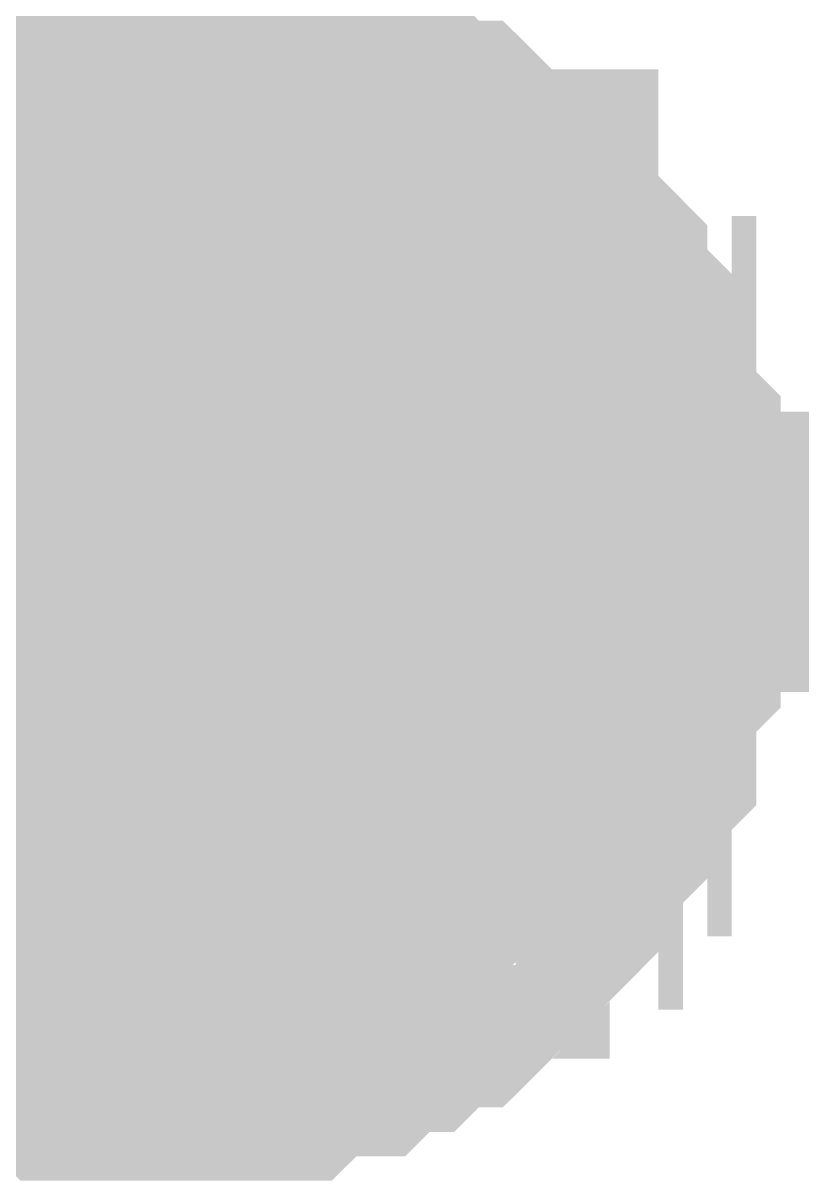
# Model space of a CAD drawing. Header units: inches. Extents: x 0 to 841, y 0 to 594.
# Drawn here: x 537.351 to 538.184, y 546.815 to 548.053 of the extents above; entities that cross this region are included whole.
import ezdxf

# ---------------------------------------------------------------- set-up
doc = ezdxf.new("R2010")
doc.units = ezdxf.units.IN
doc.layers.add('Sheet', color=255, linetype='Continuous')

msp = doc.modelspace()

# ---------------------------------------------------------------- linework, layer by layer
at = {"layer": 'Sheet'}
for points in [[(542.5056, 552.4785, 0.2997, 0.2997, 0), (537.5146, 552.4785, 0.2997, 0.2997, 0), (537.5146, 547.4876, 0.2997, 0.2997, 0)], [(537.201, 547.8796, 0.2997, 0.2997, 0), (537.2272, 547.9057, 0.2997, 0.2997, 0), (537.2533, 547.9057, 0.2997, 0.2997, 0), (537.2533, 547.9318, 0.2997, 0.2997, 0), (537.2794, 547.9318, 0.2997, 0.2997, 0), (537.3056, 547.9579, 0.2997, 0.2997, 0), (537.3317, 547.9579, 0.2997, 0.2997, 0), (537.3578, 547.9579, 0.2997, 0.2997, 0), (537.3839, 547.9579, 0.2997, 0.2997, 0), (537.4101, 547.9841, 0.2997, 0.2997, 0), (537.4362, 547.9841, 0.2997, 0.2997, 0), (537.4623, 547.9841, 0.2997, 0.2997, 0), (537.4885, 547.9841, 0.2997, 0.2997, 0), (537.5146, 547.9841, 0.2997, 0.2997, 0)], [(537.201, 547.8796, 0.2997, 0.2997, 0), (537.2272, 547.9057, 0.2997, 0.2997, 0), (537.2533, 547.9057, 0.2997, 0.2997, 0), (537.2533, 547.9318, 0.2997, 0.2997, 0), (537.2794, 547.9318, 0.2997, 0.2997, 0), (537.3056, 547.9579, 0.2997, 0.2997, 0), (537.3317, 547.9579, 0.2997, 0.2997, 0), (537.3578, 547.9579, 0.2997, 0.2997, 0), (537.3839, 547.9579, 0.2997, 0.2997, 0), (537.4101, 547.9841, 0.2997, 0.2997, 0), (537.4362, 547.9841, 0.2997, 0.2997, 0), (537.4623, 547.9841, 0.2997, 0.2997, 0), (537.4885, 547.9841, 0.2997, 0.2997, 0), (537.5146, 547.9841, 0.2997, 0.2997, 0)], [(537.201, 547.8796, 0.2997, 0.2997, 0), (537.2272, 547.9057, 0.2997, 0.2997, 0), (537.2533, 547.9057, 0.2997, 0.2997, 0), (537.2533, 547.9318, 0.2997, 0.2997, 0), (537.2794, 547.9318, 0.2997, 0.2997, 0), (537.3056, 547.9579, 0.2997, 0.2997, 0), (537.3317, 547.9579, 0.2997, 0.2997, 0), (537.3578, 547.9579, 0.2997, 0.2997, 0), (537.3839, 547.9579, 0.2997, 0.2997, 0), (537.4101, 547.9841, 0.2997, 0.2997, 0), (537.4362, 547.9841, 0.2997, 0.2997, 0), (537.4623, 547.9841, 0.2997, 0.2997, 0), (537.4885, 547.9841, 0.2997, 0.2997, 0), (537.5146, 547.9841, 0.2997, 0.2997, 0)], [(537.201, 547.8796, 0.2997, 0.2997, 0), (537.2272, 547.9057, 0.2997, 0.2997, 0), (537.2533, 547.9057, 0.2997, 0.2997, 0), (537.2533, 547.9318, 0.2997, 0.2997, 0), (537.2794, 547.9318, 0.2997, 0.2997, 0), (537.3056, 547.9579, 0.2997, 0.2997, 0), (537.3317, 547.9579, 0.2997, 0.2997, 0), (537.3578, 547.9579, 0.2997, 0.2997, 0), (537.3839, 547.9579, 0.2997, 0.2997, 0), (537.4101, 547.9841, 0.2997, 0.2997, 0), (537.4362, 547.9841, 0.2997, 0.2997, 0), (537.4623, 547.9841, 0.2997, 0.2997, 0), (537.4885, 547.9841, 0.2997, 0.2997, 0), (537.5146, 547.9841, 0.2997, 0.2997, 0)], [(537.5146, 547.9841, 0.2997, 0.2997, 0), (537.5146, 547.9841, 0.2997, 0.2997, 0)], [(537.5146, 547.9841, 0.2997, 0.2997, 0), (537.5407, 547.9841, 0.2997, 0.2997, 0), (537.5669, 547.9841, 0.2997, 0.2997, 0), (537.593, 547.9841, 0.2997, 0.2997, 0), (537.6191, 547.9841, 0.2997, 0.2997, 0), (537.6453, 547.9579, 0.2997, 0.2997, 0), (537.6714, 547.9579, 0.2997, 0.2997, 0), (537.6975, 547.9579, 0.2997, 0.2997, 0), (537.7237, 547.9579, 0.2997, 0.2997, 0), (537.7237, 547.9318, 0.2997, 0.2997, 0), (537.7498, 547.9318, 0.2997, 0.2997, 0), (537.7759, 547.9057, 0.2997, 0.2997, 0), (537.802, 547.9057, 0.2997, 0.2997, 0), (537.8282, 547.8796, 0.2997, 0.2997, 0), (537.8282, 547.8796, 0.2997, 0.2997, 0), (537.8543, 547.8534, 0.2997, 0.2997, 0), (537.8804, 547.8534, 0.2997, 0.2997, 0), (537.8804, 547.8273, 0.2997, 0.2997, 0), (537.9066, 547.8012, 0.2997, 0.2997, 0), (537.9066, 547.8012, 0.2997, 0.2997, 0), (537.9327, 547.775, 0.2997, 0.2997, 0), (537.9327, 547.7489, 0.2997, 0.2997, 0), (537.9588, 547.7228, 0.2997, 0.2997, 0), (537.9588, 547.6966, 0.2997, 0.2997, 0), (537.985, 547.6966, 0.2997, 0.2997, 0), (537.985, 547.6705, 0.2997, 0.2997, 0), (537.985, 547.6444, 0.2997, 0.2997, 0), (537.985, 547.6182, 0.2997, 0.2997, 0), (538.0111, 547.5921, 0.2997, 0.2997, 0), (538.0111, 547.566, 0.2997, 0.2997, 0), (538.0111, 547.5399, 0.2997, 0.2997, 0), (538.0111, 547.5137, 0.2997, 0.2997, 0), (538.0111, 547.4876, 0.2997, 0.2997, 0)], [(537.5146, 547.9841, 0.2997, 0.2997, 0), (537.5146, 547.9841, 0.2997, 0.2997, 0)], [(537.5146, 547.9841, 0.2997, 0.2997, 0), (537.5407, 547.9841, 0.2997, 0.2997, 0), (537.5669, 547.9841, 0.2997, 0.2997, 0), (537.593, 547.9841, 0.2997, 0.2997, 0), (537.6191, 547.9841, 0.2997, 0.2997, 0), (537.6453, 547.9579, 0.2997, 0.2997, 0), (537.6714, 547.9579, 0.2997, 0.2997, 0), (537.6975, 547.9579, 0.2997, 0.2997, 0), (537.7237, 547.9579, 0.2997, 0.2997, 0), (537.7237, 547.9318, 0.2997, 0.2997, 0), (537.7498, 547.9318, 0.2997, 0.2997, 0), (537.7759, 547.9057, 0.2997, 0.2997, 0), (537.802, 547.9057, 0.2997, 0.2997, 0), (537.8282, 547.8796, 0.2997, 0.2997, 0), (537.8282, 547.8796, 0.2997, 0.2997, 0), (537.8543, 547.8534, 0.2997, 0.2997, 0), (537.8804, 547.8534, 0.2997, 0.2997, 0), (537.8804, 547.8273, 0.2997, 0.2997, 0), (537.9066, 547.8012, 0.2997, 0.2997, 0), (537.9066, 547.8012, 0.2997, 0.2997, 0), (537.9327, 547.775, 0.2997, 0.2997, 0), (537.9327, 547.7489, 0.2997, 0.2997, 0), (537.9588, 547.7228, 0.2997, 0.2997, 0), (537.9588, 547.6966, 0.2997, 0.2997, 0), (537.985, 547.6966, 0.2997, 0.2997, 0), (537.985, 547.6705, 0.2997, 0.2997, 0), (537.985, 547.6444, 0.2997, 0.2997, 0), (537.985, 547.6182, 0.2997, 0.2997, 0), (538.0111, 547.5921, 0.2997, 0.2997, 0), (538.0111, 547.566, 0.2997, 0.2997, 0), (538.0111, 547.5399, 0.2997, 0.2997, 0), (538.0111, 547.5137, 0.2997, 0.2997, 0), (538.0111, 547.4876, 0.2997, 0.2997, 0)], [(537.5146, 547.9841, 0.2997, 0.2997, 0), (537.5146, 547.9841, 0.2997, 0.2997, 0)], [(537.5146, 547.9841, 0.2997, 0.2997, 0), (537.5407, 547.9841, 0.2997, 0.2997, 0), (537.5669, 547.9841, 0.2997, 0.2997, 0), (537.593, 547.9841, 0.2997, 0.2997, 0), (537.6191, 547.9841, 0.2997, 0.2997, 0), (537.6453, 547.9579, 0.2997, 0.2997, 0), (537.6714, 547.9579, 0.2997, 0.2997, 0), (537.6975, 547.9579, 0.2997, 0.2997, 0), (537.7237, 547.9579, 0.2997, 0.2997, 0), (537.7237, 547.9318, 0.2997, 0.2997, 0), (537.7498, 547.9318, 0.2997, 0.2997, 0), (537.7759, 547.9057, 0.2997, 0.2997, 0), (537.802, 547.9057, 0.2997, 0.2997, 0), (537.8282, 547.8796, 0.2997, 0.2997, 0), (537.8282, 547.8796, 0.2997, 0.2997, 0), (537.8543, 547.8534, 0.2997, 0.2997, 0), (537.8804, 547.8534, 0.2997, 0.2997, 0), (537.8804, 547.8273, 0.2997, 0.2997, 0), (537.9066, 547.8012, 0.2997, 0.2997, 0), (537.9066, 547.8012, 0.2997, 0.2997, 0), (537.9327, 547.775, 0.2997, 0.2997, 0), (537.9327, 547.7489, 0.2997, 0.2997, 0), (537.9588, 547.7228, 0.2997, 0.2997, 0), (537.9588, 547.6966, 0.2997, 0.2997, 0), (537.985, 547.6966, 0.2997, 0.2997, 0), (537.985, 547.6705, 0.2997, 0.2997, 0), (537.985, 547.6444, 0.2997, 0.2997, 0), (537.985, 547.6182, 0.2997, 0.2997, 0), (538.0111, 547.5921, 0.2997, 0.2997, 0), (538.0111, 547.566, 0.2997, 0.2997, 0), (538.0111, 547.5399, 0.2997, 0.2997, 0), (538.0111, 547.5137, 0.2997, 0.2997, 0), (538.0111, 547.4876, 0.2997, 0.2997, 0)], [(537.5146, 547.9841, 0.2997, 0.2997, 0), (537.5146, 547.9841, 0.2997, 0.2997, 0)], [(537.5146, 547.9841, 0.2997, 0.2997, 0), (537.5407, 547.9841, 0.2997, 0.2997, 0), (537.5669, 547.9841, 0.2997, 0.2997, 0), (537.593, 547.9841, 0.2997, 0.2997, 0), (537.6191, 547.9841, 0.2997, 0.2997, 0), (537.6453, 547.9579, 0.2997, 0.2997, 0), (537.6714, 547.9579, 0.2997, 0.2997, 0), (537.6975, 547.9579, 0.2997, 0.2997, 0), (537.7237, 547.9579, 0.2997, 0.2997, 0), (537.7237, 547.9318, 0.2997, 0.2997, 0), (537.7498, 547.9318, 0.2997, 0.2997, 0), (537.7759, 547.9057, 0.2997, 0.2997, 0), (537.802, 547.9057, 0.2997, 0.2997, 0), (537.8282, 547.8796, 0.2997, 0.2997, 0), (537.8282, 547.8796, 0.2997, 0.2997, 0), (537.8543, 547.8534, 0.2997, 0.2997, 0), (537.8804, 547.8534, 0.2997, 0.2997, 0), (537.8804, 547.8273, 0.2997, 0.2997, 0), (537.9066, 547.8012, 0.2997, 0.2997, 0), (537.9066, 547.8012, 0.2997, 0.2997, 0), (537.9327, 547.775, 0.2997, 0.2997, 0), (537.9327, 547.7489, 0.2997, 0.2997, 0), (537.9588, 547.7228, 0.2997, 0.2997, 0), (537.9588, 547.6966, 0.2997, 0.2997, 0), (537.985, 547.6966, 0.2997, 0.2997, 0), (537.985, 547.6705, 0.2997, 0.2997, 0), (537.985, 547.6444, 0.2997, 0.2997, 0), (537.985, 547.6182, 0.2997, 0.2997, 0), (538.0111, 547.5921, 0.2997, 0.2997, 0), (538.0111, 547.566, 0.2997, 0.2997, 0), (538.0111, 547.5399, 0.2997, 0.2997, 0), (538.0111, 547.5137, 0.2997, 0.2997, 0), (538.0111, 547.4876, 0.2997, 0.2997, 0)], [(537.2794, 547.9318, 0.0991, 0.0991, 0), (537.3056, 547.9579, 0.0991, 0.0991, 0), (537.3317, 547.9579, 0.0991, 0.0991, 0), (537.3578, 547.9579, 0.0991, 0.0991, 0), (537.3839, 547.9579, 0.0991, 0.0991, 0), (537.4101, 547.9841, 0.0991, 0.0991, 0), (537.4362, 547.9841, 0.0991, 0.0991, 0), (537.4623, 547.9841, 0.0991, 0.0991, 0), (537.4885, 547.9841, 0.0991, 0.0991, 0), (537.5146, 547.9841, 0.0991, 0.0991, 0)], [(537.2794, 547.9318, 0.0991, 0.0991, 0), (537.3056, 547.9579, 0.0991, 0.0991, 0), (537.3317, 547.9579, 0.0991, 0.0991, 0), (537.3578, 547.9579, 0.0991, 0.0991, 0), (537.3839, 547.9579, 0.0991, 0.0991, 0), (537.4101, 547.9841, 0.0991, 0.0991, 0), (537.4362, 547.9841, 0.0991, 0.0991, 0), (537.4623, 547.9841, 0.0991, 0.0991, 0), (537.4885, 547.9841, 0.0991, 0.0991, 0), (537.5146, 547.9841, 0.0991, 0.0991, 0)], [(537.2794, 547.9318, 0.0991, 0.0991, 0), (537.3056, 547.9579, 0.0991, 0.0991, 0), (537.3317, 547.9579, 0.0991, 0.0991, 0), (537.3578, 547.9579, 0.0991, 0.0991, 0), (537.3839, 547.9579, 0.0991, 0.0991, 0), (537.4101, 547.9841, 0.0991, 0.0991, 0), (537.4362, 547.9841, 0.0991, 0.0991, 0), (537.4623, 547.9841, 0.0991, 0.0991, 0), (537.4885, 547.9841, 0.0991, 0.0991, 0), (537.5146, 547.9841, 0.0991, 0.0991, 0)], [(537.2794, 547.9318, 0.0991, 0.0991, 0), (537.3056, 547.9579, 0.0991, 0.0991, 0), (537.3317, 547.9579, 0.0991, 0.0991, 0), (537.3578, 547.9579, 0.0991, 0.0991, 0), (537.3839, 547.9579, 0.0991, 0.0991, 0), (537.4101, 547.9841, 0.0991, 0.0991, 0), (537.4362, 547.9841, 0.0991, 0.0991, 0), (537.4623, 547.9841, 0.0991, 0.0991, 0), (537.4885, 547.9841, 0.0991, 0.0991, 0), (537.5146, 547.9841, 0.0991, 0.0991, 0)], [(537.5146, 547.9841, 0.0991, 0.0991, 0), (537.5146, 547.9841, 0.0991, 0.0991, 0)], [(537.5146, 547.9841, 0.0991, 0.0991, 0), (537.5407, 547.9841, 0.0991, 0.0991, 0), (537.5669, 547.9841, 0.0991, 0.0991, 0), (537.593, 547.9841, 0.0991, 0.0991, 0), (537.6191, 547.9841, 0.0991, 0.0991, 0), (537.6453, 547.9579, 0.0991, 0.0991, 0), (537.6714, 547.9579, 0.0991, 0.0991, 0), (537.6975, 547.9579, 0.0991, 0.0991, 0), (537.7237, 547.9579, 0.0991, 0.0991, 0), (537.7237, 547.9318, 0.0991, 0.0991, 0), (537.7498, 547.9318, 0.0991, 0.0991, 0), (537.7759, 547.9057, 0.0991, 0.0991, 0), (537.802, 547.9057, 0.0991, 0.0991, 0), (537.8282, 547.8796, 0.0991, 0.0991, 0), (537.8282, 547.8796, 0.0991, 0.0991, 0), (537.8543, 547.8534, 0.0991, 0.0991, 0), (537.8804, 547.8534, 0.0991, 0.0991, 0), (537.8804, 547.8273, 0.0991, 0.0991, 0), (537.9066, 547.8012, 0.0991, 0.0991, 0), (537.9066, 547.8012, 0.0991, 0.0991, 0), (537.9327, 547.775, 0.0991, 0.0991, 0), (537.9327, 547.7489, 0.0991, 0.0991, 0), (537.9588, 547.7228, 0.0991, 0.0991, 0), (537.9588, 547.6966, 0.0991, 0.0991, 0), (537.985, 547.6966, 0.0991, 0.0991, 0), (537.985, 547.6705, 0.0991, 0.0991, 0), (537.985, 547.6444, 0.0991, 0.0991, 0), (537.985, 547.6182, 0.0991, 0.0991, 0), (538.0111, 547.5921, 0.0991, 0.0991, 0), (538.0111, 547.566, 0.0991, 0.0991, 0), (538.0111, 547.5399, 0.0991, 0.0991, 0), (538.0111, 547.5137, 0.0991, 0.0991, 0), (538.0111, 547.4876, 0.0991, 0.0991, 0)], [(537.5146, 547.9841, 0.0991, 0.0991, 0), (537.5146, 547.9841, 0.0991, 0.0991, 0)], [(537.5146, 547.9841, 0.0991, 0.0991, 0), (537.5407, 547.9841, 0.0991, 0.0991, 0), (537.5669, 547.9841, 0.0991, 0.0991, 0), (537.593, 547.9841, 0.0991, 0.0991, 0), (537.6191, 547.9841, 0.0991, 0.0991, 0), (537.6453, 547.9579, 0.0991, 0.0991, 0), (537.6714, 547.9579, 0.0991, 0.0991, 0), (537.6975, 547.9579, 0.0991, 0.0991, 0), (537.7237, 547.9579, 0.0991, 0.0991, 0), (537.7237, 547.9318, 0.0991, 0.0991, 0), (537.7498, 547.9318, 0.0991, 0.0991, 0), (537.7759, 547.9057, 0.0991, 0.0991, 0), (537.802, 547.9057, 0.0991, 0.0991, 0), (537.8282, 547.8796, 0.0991, 0.0991, 0), (537.8282, 547.8796, 0.0991, 0.0991, 0), (537.8543, 547.8534, 0.0991, 0.0991, 0), (537.8804, 547.8534, 0.0991, 0.0991, 0), (537.8804, 547.8273, 0.0991, 0.0991, 0), (537.9066, 547.8012, 0.0991, 0.0991, 0), (537.9066, 547.8012, 0.0991, 0.0991, 0), (537.9327, 547.775, 0.0991, 0.0991, 0), (537.9327, 547.7489, 0.0991, 0.0991, 0), (537.9588, 547.7228, 0.0991, 0.0991, 0), (537.9588, 547.6966, 0.0991, 0.0991, 0), (537.985, 547.6966, 0.0991, 0.0991, 0), (537.985, 547.6705, 0.0991, 0.0991, 0), (537.985, 547.6444, 0.0991, 0.0991, 0), (537.985, 547.6182, 0.0991, 0.0991, 0), (538.0111, 547.5921, 0.0991, 0.0991, 0), (538.0111, 547.566, 0.0991, 0.0991, 0), (538.0111, 547.5399, 0.0991, 0.0991, 0), (538.0111, 547.5137, 0.0991, 0.0991, 0), (538.0111, 547.4876, 0.0991, 0.0991, 0)], [(537.5146, 547.9841, 0.0991, 0.0991, 0), (537.5146, 547.9841, 0.0991, 0.0991, 0)], [(537.5146, 547.9841, 0.0991, 0.0991, 0), (537.5407, 547.9841, 0.0991, 0.0991, 0), (537.5669, 547.9841, 0.0991, 0.0991, 0), (537.593, 547.9841, 0.0991, 0.0991, 0), (537.6191, 547.9841, 0.0991, 0.0991, 0), (537.6453, 547.9579, 0.0991, 0.0991, 0), (537.6714, 547.9579, 0.0991, 0.0991, 0), (537.6975, 547.9579, 0.0991, 0.0991, 0), (537.7237, 547.9579, 0.0991, 0.0991, 0), (537.7237, 547.9318, 0.0991, 0.0991, 0), (537.7498, 547.9318, 0.0991, 0.0991, 0), (537.7759, 547.9057, 0.0991, 0.0991, 0), (537.802, 547.9057, 0.0991, 0.0991, 0), (537.8282, 547.8796, 0.0991, 0.0991, 0), (537.8282, 547.8796, 0.0991, 0.0991, 0), (537.8543, 547.8534, 0.0991, 0.0991, 0), (537.8804, 547.8534, 0.0991, 0.0991, 0), (537.8804, 547.8273, 0.0991, 0.0991, 0), (537.9066, 547.8012, 0.0991, 0.0991, 0), (537.9066, 547.8012, 0.0991, 0.0991, 0), (537.9327, 547.775, 0.0991, 0.0991, 0), (537.9327, 547.7489, 0.0991, 0.0991, 0), (537.9588, 547.7228, 0.0991, 0.0991, 0), (537.9588, 547.6966, 0.0991, 0.0991, 0), (537.985, 547.6966, 0.0991, 0.0991, 0), (537.985, 547.6705, 0.0991, 0.0991, 0), (537.985, 547.6444, 0.0991, 0.0991, 0), (537.985, 547.6182, 0.0991, 0.0991, 0), (538.0111, 547.5921, 0.0991, 0.0991, 0), (538.0111, 547.566, 0.0991, 0.0991, 0), (538.0111, 547.5399, 0.0991, 0.0991, 0), (538.0111, 547.5137, 0.0991, 0.0991, 0), (538.0111, 547.4876, 0.0991, 0.0991, 0)], [(537.5146, 547.9841, 0.0991, 0.0991, 0), (537.5146, 547.9841, 0.0991, 0.0991, 0)], [(537.5146, 547.9841, 0.0991, 0.0991, 0), (537.5407, 547.9841, 0.0991, 0.0991, 0), (537.5669, 547.9841, 0.0991, 0.0991, 0), (537.593, 547.9841, 0.0991, 0.0991, 0), (537.6191, 547.9841, 0.0991, 0.0991, 0), (537.6453, 547.9579, 0.0991, 0.0991, 0), (537.6714, 547.9579, 0.0991, 0.0991, 0), (537.6975, 547.9579, 0.0991, 0.0991, 0), (537.7237, 547.9579, 0.0991, 0.0991, 0), (537.7237, 547.9318, 0.0991, 0.0991, 0), (537.7498, 547.9318, 0.0991, 0.0991, 0), (537.7759, 547.9057, 0.0991, 0.0991, 0), (537.802, 547.9057, 0.0991, 0.0991, 0), (537.8282, 547.8796, 0.0991, 0.0991, 0), (537.8282, 547.8796, 0.0991, 0.0991, 0), (537.8543, 547.8534, 0.0991, 0.0991, 0), (537.8804, 547.8534, 0.0991, 0.0991, 0), (537.8804, 547.8273, 0.0991, 0.0991, 0), (537.9066, 547.8012, 0.0991, 0.0991, 0), (537.9066, 547.8012, 0.0991, 0.0991, 0), (537.9327, 547.775, 0.0991, 0.0991, 0), (537.9327, 547.7489, 0.0991, 0.0991, 0), (537.9588, 547.7228, 0.0991, 0.0991, 0), (537.9588, 547.6966, 0.0991, 0.0991, 0), (537.985, 547.6966, 0.0991, 0.0991, 0), (537.985, 547.6705, 0.0991, 0.0991, 0), (537.985, 547.6444, 0.0991, 0.0991, 0), (537.985, 547.6182, 0.0991, 0.0991, 0), (538.0111, 547.5921, 0.0991, 0.0991, 0), (538.0111, 547.566, 0.0991, 0.0991, 0), (538.0111, 547.5399, 0.0991, 0.0991, 0), (538.0111, 547.5137, 0.0991, 0.0991, 0), (538.0111, 547.4876, 0.0991, 0.0991, 0)], [(492.517, 547.4876, 0.2997, 0.2997, 0), (492.517, 547.4876, 0.2997, 0.2997, 0), (492.517, 547.4876, 0.2997, 0.2997, 0), (537.5146, 547.4876, 0.2997, 0.2997, 0), (542.5056, 547.4876, 0.2997, 0.2997, 0)], [(538.0111, 547.4876, 0.2997, 0.2997, 0), (538.0111, 547.4615, 0.2997, 0.2997, 0), (538.0111, 547.4353, 0.2997, 0.2997, 0), (538.0111, 547.4092, 0.2997, 0.2997, 0), (538.0111, 547.3831, 0.2997, 0.2997, 0), (537.985, 547.3569, 0.2997, 0.2997, 0), (537.985, 547.3308, 0.2997, 0.2997, 0), (537.985, 547.3047, 0.2997, 0.2997, 0), (537.985, 547.2786, 0.2997, 0.2997, 0), (537.9588, 547.2524, 0.2997, 0.2997, 0), (537.9588, 547.2263, 0.2997, 0.2997, 0), (537.9327, 547.2263, 0.2997, 0.2997, 0), (537.9327, 547.2002, 0.2997, 0.2997, 0), (537.9066, 547.174, 0.2997, 0.2997, 0), (537.9066, 547.1479, 0.2997, 0.2997, 0), (537.8804, 547.1479, 0.2997, 0.2997, 0), (537.8804, 547.1218, 0.2997, 0.2997, 0), (537.8543, 547.0956, 0.2997, 0.2997, 0), (537.8282, 547.0956, 0.2997, 0.2997, 0), (537.8282, 547.0695, 0.2997, 0.2997, 0), (537.802, 547.0434, 0.2997, 0.2997, 0), (537.7759, 547.0434, 0.2997, 0.2997, 0), (537.7498, 547.0172, 0.2997, 0.2997, 0), (537.7237, 547.0172, 0.2997, 0.2997, 0), (537.7237, 547.0172, 0.2997, 0.2997, 0), (537.6975, 546.9911, 0.2997, 0.2997, 0), (537.6714, 546.9911, 0.2997, 0.2997, 0), (537.6453, 546.9911, 0.2997, 0.2997, 0), (537.6191, 546.965, 0.2997, 0.2997, 0), (537.593, 546.965, 0.2997, 0.2997, 0), (537.5669, 546.965, 0.2997, 0.2997, 0), (537.5407, 546.965, 0.2997, 0.2997, 0), (537.5146, 546.965, 0.2997, 0.2997, 0)], [(538.0111, 547.4876, 0.2997, 0.2997, 0), (538.0111, 547.4615, 0.2997, 0.2997, 0), (538.0111, 547.4353, 0.2997, 0.2997, 0), (538.0111, 547.4092, 0.2997, 0.2997, 0), (538.0111, 547.3831, 0.2997, 0.2997, 0), (537.985, 547.3569, 0.2997, 0.2997, 0), (537.985, 547.3308, 0.2997, 0.2997, 0), (537.985, 547.3047, 0.2997, 0.2997, 0), (537.985, 547.2786, 0.2997, 0.2997, 0), (537.9588, 547.2524, 0.2997, 0.2997, 0), (537.9588, 547.2263, 0.2997, 0.2997, 0), (537.9327, 547.2263, 0.2997, 0.2997, 0), (537.9327, 547.2002, 0.2997, 0.2997, 0), (537.9066, 547.174, 0.2997, 0.2997, 0), (537.9066, 547.1479, 0.2997, 0.2997, 0), (537.8804, 547.1479, 0.2997, 0.2997, 0), (537.8804, 547.1218, 0.2997, 0.2997, 0), (537.8543, 547.0956, 0.2997, 0.2997, 0), (537.8282, 547.0956, 0.2997, 0.2997, 0), (537.8282, 547.0695, 0.2997, 0.2997, 0), (537.802, 547.0434, 0.2997, 0.2997, 0), (537.7759, 547.0434, 0.2997, 0.2997, 0), (537.7498, 547.0172, 0.2997, 0.2997, 0), (537.7237, 547.0172, 0.2997, 0.2997, 0), (537.7237, 547.0172, 0.2997, 0.2997, 0), (537.6975, 546.9911, 0.2997, 0.2997, 0), (537.6714, 546.9911, 0.2997, 0.2997, 0), (537.6453, 546.9911, 0.2997, 0.2997, 0), (537.6191, 546.965, 0.2997, 0.2997, 0), (537.593, 546.965, 0.2997, 0.2997, 0), (537.5669, 546.965, 0.2997, 0.2997, 0), (537.5407, 546.965, 0.2997, 0.2997, 0), (537.5146, 546.965, 0.2997, 0.2997, 0)], [(538.0111, 547.4876, 0.2997, 0.2997, 0), (538.0111, 547.4615, 0.2997, 0.2997, 0), (538.0111, 547.4353, 0.2997, 0.2997, 0), (538.0111, 547.4092, 0.2997, 0.2997, 0), (538.0111, 547.3831, 0.2997, 0.2997, 0), (537.985, 547.3569, 0.2997, 0.2997, 0), (537.985, 547.3308, 0.2997, 0.2997, 0), (537.985, 547.3047, 0.2997, 0.2997, 0), (537.985, 547.2786, 0.2997, 0.2997, 0), (537.9588, 547.2524, 0.2997, 0.2997, 0), (537.9588, 547.2263, 0.2997, 0.2997, 0), (537.9327, 547.2263, 0.2997, 0.2997, 0), (537.9327, 547.2002, 0.2997, 0.2997, 0), (537.9066, 547.174, 0.2997, 0.2997, 0), (537.9066, 547.1479, 0.2997, 0.2997, 0), (537.8804, 547.1479, 0.2997, 0.2997, 0), (537.8804, 547.1218, 0.2997, 0.2997, 0), (537.8543, 547.0956, 0.2997, 0.2997, 0), (537.8282, 547.0956, 0.2997, 0.2997, 0), (537.8282, 547.0695, 0.2997, 0.2997, 0), (537.802, 547.0434, 0.2997, 0.2997, 0), (537.7759, 547.0434, 0.2997, 0.2997, 0), (537.7498, 547.0172, 0.2997, 0.2997, 0), (537.7237, 547.0172, 0.2997, 0.2997, 0), (537.7237, 547.0172, 0.2997, 0.2997, 0), (537.6975, 546.9911, 0.2997, 0.2997, 0), (537.6714, 546.9911, 0.2997, 0.2997, 0), (537.6453, 546.9911, 0.2997, 0.2997, 0), (537.6191, 546.965, 0.2997, 0.2997, 0), (537.593, 546.965, 0.2997, 0.2997, 0), (537.5669, 546.965, 0.2997, 0.2997, 0), (537.5407, 546.965, 0.2997, 0.2997, 0), (537.5146, 546.965, 0.2997, 0.2997, 0)], [(538.0111, 547.4876, 0.2997, 0.2997, 0), (538.0111, 547.4615, 0.2997, 0.2997, 0), (538.0111, 547.4353, 0.2997, 0.2997, 0), (538.0111, 547.4092, 0.2997, 0.2997, 0), (538.0111, 547.3831, 0.2997, 0.2997, 0), (537.985, 547.3569, 0.2997, 0.2997, 0), (537.985, 547.3308, 0.2997, 0.2997, 0), (537.985, 547.3047, 0.2997, 0.2997, 0), (537.985, 547.2786, 0.2997, 0.2997, 0), (537.9588, 547.2524, 0.2997, 0.2997, 0), (537.9588, 547.2263, 0.2997, 0.2997, 0), (537.9327, 547.2263, 0.2997, 0.2997, 0), (537.9327, 547.2002, 0.2997, 0.2997, 0), (537.9066, 547.174, 0.2997, 0.2997, 0), (537.9066, 547.1479, 0.2997, 0.2997, 0), (537.8804, 547.1479, 0.2997, 0.2997, 0), (537.8804, 547.1218, 0.2997, 0.2997, 0), (537.8543, 547.0956, 0.2997, 0.2997, 0), (537.8282, 547.0956, 0.2997, 0.2997, 0), (537.8282, 547.0695, 0.2997, 0.2997, 0), (537.802, 547.0434, 0.2997, 0.2997, 0), (537.7759, 547.0434, 0.2997, 0.2997, 0), (537.7498, 547.0172, 0.2997, 0.2997, 0), (537.7237, 547.0172, 0.2997, 0.2997, 0), (537.7237, 547.0172, 0.2997, 0.2997, 0), (537.6975, 546.9911, 0.2997, 0.2997, 0), (537.6714, 546.9911, 0.2997, 0.2997, 0), (537.6453, 546.9911, 0.2997, 0.2997, 0), (537.6191, 546.965, 0.2997, 0.2997, 0), (537.593, 546.965, 0.2997, 0.2997, 0), (537.5669, 546.965, 0.2997, 0.2997, 0), (537.5407, 546.965, 0.2997, 0.2997, 0), (537.5146, 546.965, 0.2997, 0.2997, 0)], [(538.0111, 547.4876, 0.2997, 0.2997, 0), (538.0111, 547.4876, 0.2997, 0.2997, 0), (538.0111, 547.4876, 0.2997, 0.2997, 0), (538.0111, 547.4876, 0.2997, 0.2997, 0), (538.0111, 547.4876, 0.2997, 0.2997, 0), (538.0111, 547.4876, 0.2997, 0.2997, 0), (538.0111, 547.4876, 0.2997, 0.2997, 0), (538.0111, 547.4876, 0.2997, 0.2997, 0), (538.0111, 547.4876, 0.2997, 0.2997, 0), (538.0111, 547.4876, 0.2997, 0.2997, 0), (538.0111, 547.4876, 0.2997, 0.2997, 0), (538.0111, 547.4876, 0.2997, 0.2997, 0), (538.0111, 547.4876, 0.2997, 0.2997, 0), (538.0111, 547.4876, 0.2997, 0.2997, 0), (538.0111, 547.4876, 0.2997, 0.2997, 0), (538.0111, 547.4876, 0.2997, 0.2997, 0), (538.0111, 547.4876, 0.2997, 0.2997, 0), (538.0111, 547.4876, 0.2997, 0.2997, 0), (538.0111, 547.4876, 0.2997, 0.2997, 0), (538.0111, 547.4876, 0.2997, 0.2997, 0), (538.0111, 547.4876, 0.2997, 0.2997, 0), (538.0111, 547.4876, 0.2997, 0.2997, 0), (538.0111, 547.4876, 0.2997, 0.2997, 0), (538.0111, 547.4876, 0.2997, 0.2997, 0), (538.0111, 547.4876, 0.2997, 0.2997, 0), (538.0111, 547.4876, 0.2997, 0.2997, 0), (538.0111, 547.4876, 0.2997, 0.2997, 0), (538.0111, 547.4876, 0.2997, 0.2997, 0), (538.0111, 547.4876, 0.2997, 0.2997, 0), (538.0111, 547.4876, 0.2997, 0.2997, 0), (538.0111, 547.4876, 0.2997, 0.2997, 0), (538.0111, 547.4876, 0.2997, 0.2997, 0), (538.0111, 547.4876, 0.2997, 0.2997, 0)], [(538.0111, 547.4876, 0.2997, 0.2997, 0), (538.0111, 547.4876, 0.2997, 0.2997, 0)], [(538.0111, 547.4876, 0.2997, 0.2997, 0), (538.0111, 547.4876, 0.2997, 0.2997, 0), (538.0111, 547.4876, 0.2997, 0.2997, 0), (538.0111, 547.4876, 0.2997, 0.2997, 0), (538.0111, 547.4876, 0.2997, 0.2997, 0), (538.0111, 547.4876, 0.2997, 0.2997, 0), (538.0111, 547.4876, 0.2997, 0.2997, 0), (538.0111, 547.4876, 0.2997, 0.2997, 0), (538.0111, 547.4876, 0.2997, 0.2997, 0), (538.0111, 547.4876, 0.2997, 0.2997, 0), (538.0111, 547.4876, 0.2997, 0.2997, 0), (538.0111, 547.4876, 0.2997, 0.2997, 0), (538.0111, 547.4876, 0.2997, 0.2997, 0), (538.0111, 547.4876, 0.2997, 0.2997, 0), (538.0111, 547.4876, 0.2997, 0.2997, 0), (538.0111, 547.4876, 0.2997, 0.2997, 0), (538.0111, 547.4876, 0.2997, 0.2997, 0), (538.0111, 547.4876, 0.2997, 0.2997, 0), (538.0111, 547.4876, 0.2997, 0.2997, 0), (538.0111, 547.4876, 0.2997, 0.2997, 0), (538.0111, 547.4876, 0.2997, 0.2997, 0), (538.0111, 547.4876, 0.2997, 0.2997, 0), (538.0111, 547.4876, 0.2997, 0.2997, 0), (538.0111, 547.4876, 0.2997, 0.2997, 0), (538.0111, 547.4876, 0.2997, 0.2997, 0), (538.0111, 547.4876, 0.2997, 0.2997, 0), (538.0111, 547.4876, 0.2997, 0.2997, 0), (538.0111, 547.4876, 0.2997, 0.2997, 0), (538.0111, 547.4876, 0.2997, 0.2997, 0), (538.0111, 547.4876, 0.2997, 0.2997, 0), (538.0111, 547.4876, 0.2997, 0.2997, 0), (538.0111, 547.4876, 0.2997, 0.2997, 0), (538.0111, 547.4876, 0.2997, 0.2997, 0)], [(538.0111, 547.4876, 0.2997, 0.2997, 0), (538.0111, 547.4876, 0.2997, 0.2997, 0)], [(538.0111, 547.4876, 0.2997, 0.2997, 0), (538.0111, 547.4876, 0.2997, 0.2997, 0), (538.0111, 547.4876, 0.2997, 0.2997, 0), (538.0111, 547.4876, 0.2997, 0.2997, 0), (538.0111, 547.4876, 0.2997, 0.2997, 0), (538.0111, 547.4876, 0.2997, 0.2997, 0), (538.0111, 547.4876, 0.2997, 0.2997, 0), (538.0111, 547.4876, 0.2997, 0.2997, 0), (538.0111, 547.4876, 0.2997, 0.2997, 0), (538.0111, 547.4876, 0.2997, 0.2997, 0), (538.0111, 547.4876, 0.2997, 0.2997, 0), (538.0111, 547.4876, 0.2997, 0.2997, 0), (538.0111, 547.4876, 0.2997, 0.2997, 0), (538.0111, 547.4876, 0.2997, 0.2997, 0), (538.0111, 547.4876, 0.2997, 0.2997, 0), (538.0111, 547.4876, 0.2997, 0.2997, 0), (538.0111, 547.4876, 0.2997, 0.2997, 0), (538.0111, 547.4876, 0.2997, 0.2997, 0), (538.0111, 547.4876, 0.2997, 0.2997, 0), (538.0111, 547.4876, 0.2997, 0.2997, 0), (538.0111, 547.4876, 0.2997, 0.2997, 0), (538.0111, 547.4876, 0.2997, 0.2997, 0), (538.0111, 547.4876, 0.2997, 0.2997, 0), (538.0111, 547.4876, 0.2997, 0.2997, 0), (538.0111, 547.4876, 0.2997, 0.2997, 0), (538.0111, 547.4876, 0.2997, 0.2997, 0), (538.0111, 547.4876, 0.2997, 0.2997, 0), (538.0111, 547.4876, 0.2997, 0.2997, 0), (538.0111, 547.4876, 0.2997, 0.2997, 0), (538.0111, 547.4876, 0.2997, 0.2997, 0), (538.0111, 547.4876, 0.2997, 0.2997, 0), (538.0111, 547.4876, 0.2997, 0.2997, 0), (538.0111, 547.4876, 0.2997, 0.2997, 0)], [(538.0111, 547.4876, 0.2997, 0.2997, 0), (538.0111, 547.4876, 0.2997, 0.2997, 0)], [(538.0111, 547.4876, 0.2997, 0.2997, 0), (538.0111, 547.4876, 0.2997, 0.2997, 0), (538.0111, 547.4876, 0.2997, 0.2997, 0), (538.0111, 547.4876, 0.2997, 0.2997, 0), (538.0111, 547.4876, 0.2997, 0.2997, 0), (538.0111, 547.4876, 0.2997, 0.2997, 0), (538.0111, 547.4876, 0.2997, 0.2997, 0), (538.0111, 547.4876, 0.2997, 0.2997, 0), (538.0111, 547.4876, 0.2997, 0.2997, 0), (538.0111, 547.4876, 0.2997, 0.2997, 0), (538.0111, 547.4876, 0.2997, 0.2997, 0), (538.0111, 547.4876, 0.2997, 0.2997, 0), (538.0111, 547.4876, 0.2997, 0.2997, 0), (538.0111, 547.4876, 0.2997, 0.2997, 0), (538.0111, 547.4876, 0.2997, 0.2997, 0), (538.0111, 547.4876, 0.2997, 0.2997, 0), (538.0111, 547.4876, 0.2997, 0.2997, 0), (538.0111, 547.4876, 0.2997, 0.2997, 0), (538.0111, 547.4876, 0.2997, 0.2997, 0), (538.0111, 547.4876, 0.2997, 0.2997, 0), (538.0111, 547.4876, 0.2997, 0.2997, 0), (538.0111, 547.4876, 0.2997, 0.2997, 0), (538.0111, 547.4876, 0.2997, 0.2997, 0), (538.0111, 547.4876, 0.2997, 0.2997, 0), (538.0111, 547.4876, 0.2997, 0.2997, 0), (538.0111, 547.4876, 0.2997, 0.2997, 0), (538.0111, 547.4876, 0.2997, 0.2997, 0), (538.0111, 547.4876, 0.2997, 0.2997, 0), (538.0111, 547.4876, 0.2997, 0.2997, 0), (538.0111, 547.4876, 0.2997, 0.2997, 0), (538.0111, 547.4876, 0.2997, 0.2997, 0), (538.0111, 547.4876, 0.2997, 0.2997, 0), (538.0111, 547.4876, 0.2997, 0.2997, 0)], [(538.0111, 547.4876, 0.2997, 0.2997, 0), (538.0111, 547.4876, 0.2997, 0.2997, 0)], [(538.0111, 547.4876, 0.0991, 0.0991, 0), (538.0111, 547.4615, 0.0991, 0.0991, 0), (538.0111, 547.4353, 0.0991, 0.0991, 0), (538.0111, 547.4092, 0.0991, 0.0991, 0), (538.0111, 547.3831, 0.0991, 0.0991, 0), (537.985, 547.3569, 0.0991, 0.0991, 0), (537.985, 547.3308, 0.0991, 0.0991, 0), (537.985, 547.3047, 0.0991, 0.0991, 0), (537.985, 547.2786, 0.0991, 0.0991, 0), (537.9588, 547.2524, 0.0991, 0.0991, 0), (537.9588, 547.2263, 0.0991, 0.0991, 0), (537.9327, 547.2263, 0.0991, 0.0991, 0), (537.9327, 547.2002, 0.0991, 0.0991, 0), (537.9066, 547.174, 0.0991, 0.0991, 0), (537.9066, 547.1479, 0.0991, 0.0991, 0), (537.8804, 547.1479, 0.0991, 0.0991, 0), (537.8804, 547.1218, 0.0991, 0.0991, 0), (537.8543, 547.0956, 0.0991, 0.0991, 0), (537.8282, 547.0956, 0.0991, 0.0991, 0), (537.8282, 547.0695, 0.0991, 0.0991, 0), (537.802, 547.0434, 0.0991, 0.0991, 0), (537.7759, 547.0434, 0.0991, 0.0991, 0), (537.7498, 547.0172, 0.0991, 0.0991, 0), (537.7237, 547.0172, 0.0991, 0.0991, 0), (537.7237, 547.0172, 0.0991, 0.0991, 0), (537.6975, 546.9911, 0.0991, 0.0991, 0), (537.6714, 546.9911, 0.0991, 0.0991, 0), (537.6453, 546.9911, 0.0991, 0.0991, 0), (537.6191, 546.965, 0.0991, 0.0991, 0), (537.593, 546.965, 0.0991, 0.0991, 0), (537.5669, 546.965, 0.0991, 0.0991, 0), (537.5407, 546.965, 0.0991, 0.0991, 0), (537.5146, 546.965, 0.0991, 0.0991, 0)], [(538.0111, 547.4876, 0.0991, 0.0991, 0), (538.0111, 547.4615, 0.0991, 0.0991, 0), (538.0111, 547.4353, 0.0991, 0.0991, 0), (538.0111, 547.4092, 0.0991, 0.0991, 0), (538.0111, 547.3831, 0.0991, 0.0991, 0), (537.985, 547.3569, 0.0991, 0.0991, 0), (537.985, 547.3308, 0.0991, 0.0991, 0), (537.985, 547.3047, 0.0991, 0.0991, 0), (537.985, 547.2786, 0.0991, 0.0991, 0), (537.9588, 547.2524, 0.0991, 0.0991, 0), (537.9588, 547.2263, 0.0991, 0.0991, 0), (537.9327, 547.2263, 0.0991, 0.0991, 0), (537.9327, 547.2002, 0.0991, 0.0991, 0), (537.9066, 547.174, 0.0991, 0.0991, 0), (537.9066, 547.1479, 0.0991, 0.0991, 0), (537.8804, 547.1479, 0.0991, 0.0991, 0), (537.8804, 547.1218, 0.0991, 0.0991, 0), (537.8543, 547.0956, 0.0991, 0.0991, 0), (537.8282, 547.0956, 0.0991, 0.0991, 0), (537.8282, 547.0695, 0.0991, 0.0991, 0), (537.802, 547.0434, 0.0991, 0.0991, 0), (537.7759, 547.0434, 0.0991, 0.0991, 0), (537.7498, 547.0172, 0.0991, 0.0991, 0), (537.7237, 547.0172, 0.0991, 0.0991, 0), (537.7237, 547.0172, 0.0991, 0.0991, 0), (537.6975, 546.9911, 0.0991, 0.0991, 0), (537.6714, 546.9911, 0.0991, 0.0991, 0), (537.6453, 546.9911, 0.0991, 0.0991, 0), (537.6191, 546.965, 0.0991, 0.0991, 0), (537.593, 546.965, 0.0991, 0.0991, 0), (537.5669, 546.965, 0.0991, 0.0991, 0), (537.5407, 546.965, 0.0991, 0.0991, 0), (537.5146, 546.965, 0.0991, 0.0991, 0)], [(538.0111, 547.4876, 0.0991, 0.0991, 0), (538.0111, 547.4615, 0.0991, 0.0991, 0), (538.0111, 547.4353, 0.0991, 0.0991, 0), (538.0111, 547.4092, 0.0991, 0.0991, 0), (538.0111, 547.3831, 0.0991, 0.0991, 0), (537.985, 547.3569, 0.0991, 0.0991, 0), (537.985, 547.3308, 0.0991, 0.0991, 0), (537.985, 547.3047, 0.0991, 0.0991, 0), (537.985, 547.2786, 0.0991, 0.0991, 0), (537.9588, 547.2524, 0.0991, 0.0991, 0), (537.9588, 547.2263, 0.0991, 0.0991, 0), (537.9327, 547.2263, 0.0991, 0.0991, 0), (537.9327, 547.2002, 0.0991, 0.0991, 0), (537.9066, 547.174, 0.0991, 0.0991, 0), (537.9066, 547.1479, 0.0991, 0.0991, 0), (537.8804, 547.1479, 0.0991, 0.0991, 0), (537.8804, 547.1218, 0.0991, 0.0991, 0), (537.8543, 547.0956, 0.0991, 0.0991, 0), (537.8282, 547.0956, 0.0991, 0.0991, 0), (537.8282, 547.0695, 0.0991, 0.0991, 0), (537.802, 547.0434, 0.0991, 0.0991, 0), (537.7759, 547.0434, 0.0991, 0.0991, 0), (537.7498, 547.0172, 0.0991, 0.0991, 0), (537.7237, 547.0172, 0.0991, 0.0991, 0), (537.7237, 547.0172, 0.0991, 0.0991, 0), (537.6975, 546.9911, 0.0991, 0.0991, 0), (537.6714, 546.9911, 0.0991, 0.0991, 0), (537.6453, 546.9911, 0.0991, 0.0991, 0), (537.6191, 546.965, 0.0991, 0.0991, 0), (537.593, 546.965, 0.0991, 0.0991, 0), (537.5669, 546.965, 0.0991, 0.0991, 0), (537.5407, 546.965, 0.0991, 0.0991, 0), (537.5146, 546.965, 0.0991, 0.0991, 0)], [(538.0111, 547.4876, 0.0991, 0.0991, 0), (538.0111, 547.4615, 0.0991, 0.0991, 0), (538.0111, 547.4353, 0.0991, 0.0991, 0), (538.0111, 547.4092, 0.0991, 0.0991, 0), (538.0111, 547.3831, 0.0991, 0.0991, 0), (537.985, 547.3569, 0.0991, 0.0991, 0), (537.985, 547.3308, 0.0991, 0.0991, 0), (537.985, 547.3047, 0.0991, 0.0991, 0), (537.985, 547.2786, 0.0991, 0.0991, 0), (537.9588, 547.2524, 0.0991, 0.0991, 0), (537.9588, 547.2263, 0.0991, 0.0991, 0), (537.9327, 547.2263, 0.0991, 0.0991, 0), (537.9327, 547.2002, 0.0991, 0.0991, 0), (537.9066, 547.174, 0.0991, 0.0991, 0), (537.9066, 547.1479, 0.0991, 0.0991, 0), (537.8804, 547.1479, 0.0991, 0.0991, 0), (537.8804, 547.1218, 0.0991, 0.0991, 0), (537.8543, 547.0956, 0.0991, 0.0991, 0), (537.8282, 547.0956, 0.0991, 0.0991, 0), (537.8282, 547.0695, 0.0991, 0.0991, 0), (537.802, 547.0434, 0.0991, 0.0991, 0), (537.7759, 547.0434, 0.0991, 0.0991, 0), (537.7498, 547.0172, 0.0991, 0.0991, 0), (537.7237, 547.0172, 0.0991, 0.0991, 0), (537.7237, 547.0172, 0.0991, 0.0991, 0), (537.6975, 546.9911, 0.0991, 0.0991, 0), (537.6714, 546.9911, 0.0991, 0.0991, 0), (537.6453, 546.9911, 0.0991, 0.0991, 0), (537.6191, 546.965, 0.0991, 0.0991, 0), (537.593, 546.965, 0.0991, 0.0991, 0), (537.5669, 546.965, 0.0991, 0.0991, 0), (537.5407, 546.965, 0.0991, 0.0991, 0), (537.5146, 546.965, 0.0991, 0.0991, 0)], [(538.0111, 547.4876, 0.0991, 0.0991, 0), (538.0111, 547.4876, 0.0991, 0.0991, 0), (538.0111, 547.4876, 0.0991, 0.0991, 0), (538.0111, 547.4876, 0.0991, 0.0991, 0), (538.0111, 547.4876, 0.0991, 0.0991, 0), (538.0111, 547.4876, 0.0991, 0.0991, 0), (538.0111, 547.4876, 0.0991, 0.0991, 0), (538.0111, 547.4876, 0.0991, 0.0991, 0), (538.0111, 547.4876, 0.0991, 0.0991, 0), (538.0111, 547.4876, 0.0991, 0.0991, 0), (538.0111, 547.4876, 0.0991, 0.0991, 0), (538.0111, 547.4876, 0.0991, 0.0991, 0), (538.0111, 547.4876, 0.0991, 0.0991, 0), (538.0111, 547.4876, 0.0991, 0.0991, 0), (538.0111, 547.4876, 0.0991, 0.0991, 0), (538.0111, 547.4876, 0.0991, 0.0991, 0), (538.0111, 547.4876, 0.0991, 0.0991, 0), (538.0111, 547.4876, 0.0991, 0.0991, 0), (538.0111, 547.4876, 0.0991, 0.0991, 0), (538.0111, 547.4876, 0.0991, 0.0991, 0), (538.0111, 547.4876, 0.0991, 0.0991, 0), (538.0111, 547.4876, 0.0991, 0.0991, 0), (538.0111, 547.4876, 0.0991, 0.0991, 0), (538.0111, 547.4876, 0.0991, 0.0991, 0), (538.0111, 547.4876, 0.0991, 0.0991, 0), (538.0111, 547.4876, 0.0991, 0.0991, 0), (538.0111, 547.4876, 0.0991, 0.0991, 0), (538.0111, 547.4876, 0.0991, 0.0991, 0), (538.0111, 547.4876, 0.0991, 0.0991, 0), (538.0111, 547.4876, 0.0991, 0.0991, 0), (538.0111, 547.4876, 0.0991, 0.0991, 0), (538.0111, 547.4876, 0.0991, 0.0991, 0), (538.0111, 547.4876, 0.0991, 0.0991, 0)], [(538.0111, 547.4876, 0.0991, 0.0991, 0), (538.0111, 547.4876, 0.0991, 0.0991, 0)], [(538.0111, 547.4876, 0.0991, 0.0991, 0), (538.0111, 547.4876, 0.0991, 0.0991, 0), (538.0111, 547.4876, 0.0991, 0.0991, 0), (538.0111, 547.4876, 0.0991, 0.0991, 0), (538.0111, 547.4876, 0.0991, 0.0991, 0), (538.0111, 547.4876, 0.0991, 0.0991, 0), (538.0111, 547.4876, 0.0991, 0.0991, 0), (538.0111, 547.4876, 0.0991, 0.0991, 0), (538.0111, 547.4876, 0.0991, 0.0991, 0), (538.0111, 547.4876, 0.0991, 0.0991, 0), (538.0111, 547.4876, 0.0991, 0.0991, 0), (538.0111, 547.4876, 0.0991, 0.0991, 0), (538.0111, 547.4876, 0.0991, 0.0991, 0), (538.0111, 547.4876, 0.0991, 0.0991, 0), (538.0111, 547.4876, 0.0991, 0.0991, 0), (538.0111, 547.4876, 0.0991, 0.0991, 0), (538.0111, 547.4876, 0.0991, 0.0991, 0), (538.0111, 547.4876, 0.0991, 0.0991, 0), (538.0111, 547.4876, 0.0991, 0.0991, 0), (538.0111, 547.4876, 0.0991, 0.0991, 0), (538.0111, 547.4876, 0.0991, 0.0991, 0), (538.0111, 547.4876, 0.0991, 0.0991, 0), (538.0111, 547.4876, 0.0991, 0.0991, 0), (538.0111, 547.4876, 0.0991, 0.0991, 0), (538.0111, 547.4876, 0.0991, 0.0991, 0), (538.0111, 547.4876, 0.0991, 0.0991, 0), (538.0111, 547.4876, 0.0991, 0.0991, 0), (538.0111, 547.4876, 0.0991, 0.0991, 0), (538.0111, 547.4876, 0.0991, 0.0991, 0), (538.0111, 547.4876, 0.0991, 0.0991, 0), (538.0111, 547.4876, 0.0991, 0.0991, 0), (538.0111, 547.4876, 0.0991, 0.0991, 0), (538.0111, 547.4876, 0.0991, 0.0991, 0)], [(538.0111, 547.4876, 0.0991, 0.0991, 0), (538.0111, 547.4876, 0.0991, 0.0991, 0)], [(538.0111, 547.4876, 0.0991, 0.0991, 0), (538.0111, 547.4876, 0.0991, 0.0991, 0), (538.0111, 547.4876, 0.0991, 0.0991, 0), (538.0111, 547.4876, 0.0991, 0.0991, 0), (538.0111, 547.4876, 0.0991, 0.0991, 0), (538.0111, 547.4876, 0.0991, 0.0991, 0), (538.0111, 547.4876, 0.0991, 0.0991, 0), (538.0111, 547.4876, 0.0991, 0.0991, 0), (538.0111, 547.4876, 0.0991, 0.0991, 0), (538.0111, 547.4876, 0.0991, 0.0991, 0), (538.0111, 547.4876, 0.0991, 0.0991, 0), (538.0111, 547.4876, 0.0991, 0.0991, 0), (538.0111, 547.4876, 0.0991, 0.0991, 0), (538.0111, 547.4876, 0.0991, 0.0991, 0), (538.0111, 547.4876, 0.0991, 0.0991, 0), (538.0111, 547.4876, 0.0991, 0.0991, 0), (538.0111, 547.4876, 0.0991, 0.0991, 0), (538.0111, 547.4876, 0.0991, 0.0991, 0), (538.0111, 547.4876, 0.0991, 0.0991, 0), (538.0111, 547.4876, 0.0991, 0.0991, 0), (538.0111, 547.4876, 0.0991, 0.0991, 0), (538.0111, 547.4876, 0.0991, 0.0991, 0), (538.0111, 547.4876, 0.0991, 0.0991, 0), (538.0111, 547.4876, 0.0991, 0.0991, 0), (538.0111, 547.4876, 0.0991, 0.0991, 0), (538.0111, 547.4876, 0.0991, 0.0991, 0), (538.0111, 547.4876, 0.0991, 0.0991, 0), (538.0111, 547.4876, 0.0991, 0.0991, 0), (538.0111, 547.4876, 0.0991, 0.0991, 0), (538.0111, 547.4876, 0.0991, 0.0991, 0), (538.0111, 547.4876, 0.0991, 0.0991, 0), (538.0111, 547.4876, 0.0991, 0.0991, 0), (538.0111, 547.4876, 0.0991, 0.0991, 0)], [(538.0111, 547.4876, 0.0991, 0.0991, 0), (538.0111, 547.4876, 0.0991, 0.0991, 0)], [(538.0111, 547.4876, 0.0991, 0.0991, 0), (538.0111, 547.4876, 0.0991, 0.0991, 0), (538.0111, 547.4876, 0.0991, 0.0991, 0), (538.0111, 547.4876, 0.0991, 0.0991, 0), (538.0111, 547.4876, 0.0991, 0.0991, 0), (538.0111, 547.4876, 0.0991, 0.0991, 0), (538.0111, 547.4876, 0.0991, 0.0991, 0), (538.0111, 547.4876, 0.0991, 0.0991, 0), (538.0111, 547.4876, 0.0991, 0.0991, 0), (538.0111, 547.4876, 0.0991, 0.0991, 0), (538.0111, 547.4876, 0.0991, 0.0991, 0), (538.0111, 547.4876, 0.0991, 0.0991, 0), (538.0111, 547.4876, 0.0991, 0.0991, 0), (538.0111, 547.4876, 0.0991, 0.0991, 0), (538.0111, 547.4876, 0.0991, 0.0991, 0), (538.0111, 547.4876, 0.0991, 0.0991, 0), (538.0111, 547.4876, 0.0991, 0.0991, 0), (538.0111, 547.4876, 0.0991, 0.0991, 0), (538.0111, 547.4876, 0.0991, 0.0991, 0), (538.0111, 547.4876, 0.0991, 0.0991, 0), (538.0111, 547.4876, 0.0991, 0.0991, 0), (538.0111, 547.4876, 0.0991, 0.0991, 0), (538.0111, 547.4876, 0.0991, 0.0991, 0), (538.0111, 547.4876, 0.0991, 0.0991, 0), (538.0111, 547.4876, 0.0991, 0.0991, 0), (538.0111, 547.4876, 0.0991, 0.0991, 0), (538.0111, 547.4876, 0.0991, 0.0991, 0), (538.0111, 547.4876, 0.0991, 0.0991, 0), (538.0111, 547.4876, 0.0991, 0.0991, 0), (538.0111, 547.4876, 0.0991, 0.0991, 0), (538.0111, 547.4876, 0.0991, 0.0991, 0), (538.0111, 547.4876, 0.0991, 0.0991, 0), (538.0111, 547.4876, 0.0991, 0.0991, 0)], [(538.0111, 547.4876, 0.0991, 0.0991, 0), (538.0111, 547.4876, 0.0991, 0.0991, 0)], [(537.5146, 546.965, 0.2997, 0.2997, 0), (537.4885, 546.965, 0.2997, 0.2997, 0), (537.4623, 546.965, 0.2997, 0.2997, 0), (537.4362, 546.965, 0.2997, 0.2997, 0), (537.4101, 546.965, 0.2997, 0.2997, 0), (537.3839, 546.9911, 0.2997, 0.2997, 0), (537.3578, 546.9911, 0.2997, 0.2997, 0), (537.3317, 546.9911, 0.2997, 0.2997, 0), (537.3056, 547.0172, 0.2997, 0.2997, 0), (537.2794, 547.0172, 0.2997, 0.2997, 0), (537.2533, 547.0172, 0.2997, 0.2997, 0), (537.2533, 547.0434, 0.2997, 0.2997, 0), (537.2272, 547.0434, 0.2997, 0.2997, 0), (537.201, 547.0695, 0.2997, 0.2997, 0)], [(537.5146, 546.965, 0.2997, 0.2997, 0), (537.4885, 546.965, 0.2997, 0.2997, 0), (537.4623, 546.965, 0.2997, 0.2997, 0), (537.4362, 546.965, 0.2997, 0.2997, 0), (537.4101, 546.965, 0.2997, 0.2997, 0), (537.3839, 546.9911, 0.2997, 0.2997, 0), (537.3578, 546.9911, 0.2997, 0.2997, 0), (537.3317, 546.9911, 0.2997, 0.2997, 0), (537.3056, 547.0172, 0.2997, 0.2997, 0), (537.2794, 547.0172, 0.2997, 0.2997, 0), (537.2533, 547.0172, 0.2997, 0.2997, 0), (537.2533, 547.0434, 0.2997, 0.2997, 0), (537.2272, 547.0434, 0.2997, 0.2997, 0), (537.201, 547.0695, 0.2997, 0.2997, 0)], [(537.5146, 546.965, 0.2997, 0.2997, 0), (537.4885, 546.965, 0.2997, 0.2997, 0), (537.4623, 546.965, 0.2997, 0.2997, 0), (537.4362, 546.965, 0.2997, 0.2997, 0), (537.4101, 546.965, 0.2997, 0.2997, 0), (537.3839, 546.9911, 0.2997, 0.2997, 0), (537.3578, 546.9911, 0.2997, 0.2997, 0), (537.3317, 546.9911, 0.2997, 0.2997, 0), (537.3056, 547.0172, 0.2997, 0.2997, 0), (537.2794, 547.0172, 0.2997, 0.2997, 0), (537.2533, 547.0172, 0.2997, 0.2997, 0), (537.2533, 547.0434, 0.2997, 0.2997, 0), (537.2272, 547.0434, 0.2997, 0.2997, 0), (537.201, 547.0695, 0.2997, 0.2997, 0)], [(537.5146, 546.965, 0.2997, 0.2997, 0), (537.4885, 546.965, 0.2997, 0.2997, 0), (537.4623, 546.965, 0.2997, 0.2997, 0), (537.4362, 546.965, 0.2997, 0.2997, 0), (537.4101, 546.965, 0.2997, 0.2997, 0), (537.3839, 546.9911, 0.2997, 0.2997, 0), (537.3578, 546.9911, 0.2997, 0.2997, 0), (537.3317, 546.9911, 0.2997, 0.2997, 0), (537.3056, 547.0172, 0.2997, 0.2997, 0), (537.2794, 547.0172, 0.2997, 0.2997, 0), (537.2533, 547.0172, 0.2997, 0.2997, 0), (537.2533, 547.0434, 0.2997, 0.2997, 0), (537.2272, 547.0434, 0.2997, 0.2997, 0), (537.201, 547.0695, 0.2997, 0.2997, 0)], [(537.5146, 546.965, 0.0991, 0.0991, 0), (537.4885, 546.965, 0.0991, 0.0991, 0), (537.4623, 546.965, 0.0991, 0.0991, 0), (537.4362, 546.965, 0.0991, 0.0991, 0), (537.4101, 546.965, 0.0991, 0.0991, 0), (537.3839, 546.9911, 0.0991, 0.0991, 0), (537.3578, 546.9911, 0.0991, 0.0991, 0), (537.3317, 546.9911, 0.0991, 0.0991, 0), (537.3056, 547.0172, 0.0991, 0.0991, 0), (537.2794, 547.0172, 0.0991, 0.0991, 0)], [(537.5146, 546.965, 0.0991, 0.0991, 0), (537.4885, 546.965, 0.0991, 0.0991, 0), (537.4623, 546.965, 0.0991, 0.0991, 0), (537.4362, 546.965, 0.0991, 0.0991, 0), (537.4101, 546.965, 0.0991, 0.0991, 0), (537.3839, 546.9911, 0.0991, 0.0991, 0), (537.3578, 546.9911, 0.0991, 0.0991, 0), (537.3317, 546.9911, 0.0991, 0.0991, 0), (537.3056, 547.0172, 0.0991, 0.0991, 0), (537.2794, 547.0172, 0.0991, 0.0991, 0)], [(537.5146, 546.965, 0.0991, 0.0991, 0), (537.4885, 546.965, 0.0991, 0.0991, 0), (537.4623, 546.965, 0.0991, 0.0991, 0), (537.4362, 546.965, 0.0991, 0.0991, 0), (537.4101, 546.965, 0.0991, 0.0991, 0), (537.3839, 546.9911, 0.0991, 0.0991, 0), (537.3578, 546.9911, 0.0991, 0.0991, 0), (537.3317, 546.9911, 0.0991, 0.0991, 0), (537.3056, 547.0172, 0.0991, 0.0991, 0), (537.2794, 547.0172, 0.0991, 0.0991, 0)], [(537.5146, 546.965, 0.0991, 0.0991, 0), (537.4885, 546.965, 0.0991, 0.0991, 0), (537.4623, 546.965, 0.0991, 0.0991, 0), (537.4362, 546.965, 0.0991, 0.0991, 0), (537.4101, 546.965, 0.0991, 0.0991, 0), (537.3839, 546.9911, 0.0991, 0.0991, 0), (537.3578, 546.9911, 0.0991, 0.0991, 0), (537.3317, 546.9911, 0.0991, 0.0991, 0), (537.3056, 547.0172, 0.0991, 0.0991, 0), (537.2794, 547.0172, 0.0991, 0.0991, 0)]]:
    msp.add_lwpolyline(points, format="xyseb", dxfattribs=at)
msp.add_lwpolyline([(537.246, 547.5, 0.508, 0.508, 1), (537.754, 547.5, 0.508, 0.508, 1)], format="xyseb", close=True, dxfattribs=at)

doc.saveas('drawing.dxf')
